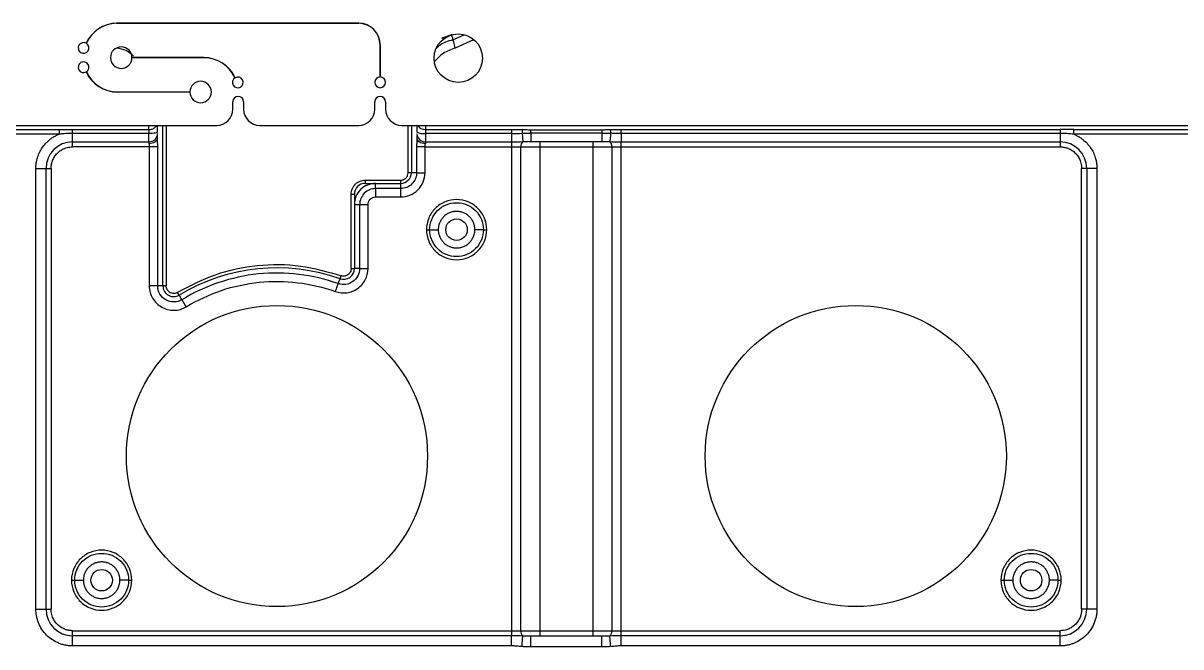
# Model space of a CAD drawing. Header units: millimetres. Extents: x -1 to 1576, y 30 to 633.
# Drawn here: x 1145.7 to 1253.3, y 334.9 to 392.9 of the extents above; entities that cross this region are included whole.
import ezdxf

# ---------------------------------------------------------------- set-up
doc = ezdxf.new("R2010")
doc.units = ezdxf.units.MM

msp = doc.modelspace()

# ---------------------------------------------------------------- linework, layer by layer
at = {"color": 7, "linetype": 'Continuous', "lineweight": 25}
for p, q in [((1154.36, 392.86), (1176.87, 392.86)), ((1176.87, 392.85), (1154.36, 392.85)), ((1178.87, 387.85), (1178.87, 390.85)), ((1178.88, 390.85), (1178.88, 387.85)), ((1184.59, 391.45), (1184.74, 391.52)), ((1185.52, 391.79), (1184.62, 391.4)), ((1184.74, 391.52), (1185.52, 391.79)), ((1186.64, 391.75), (1185.65, 391.31)), ((1187.55, 391.29), (1185.85, 390.54)), ((1155.79, 389.66), (1162.47, 389.66)), ((1162.47, 389.65), (1155.79, 389.65)), ((1154.45, 386.46), (1161.17, 386.46)), ((1161.17, 386.45), (1154.45, 386.45)), ((1157.37, 386.45), (1157.37, 386.46)), ((1158.17, 386.45), (1158.17, 386.46)), ((1158.67, 386.45), (1158.67, 386.46)), ((1158.97, 386.46), (1158.97, 386.45)), ((1165.17, 384.85), (1165.17, 385.55)), ((1166.17, 385.55), (1166.17, 384.85)), ((1178.37, 384.85), (1178.37, 385.55)), ((1179.37, 385.55), (1179.37, 384.85)), ((1073.23, 383.35), (1163.67, 383.35)), ((1157.37, 382.96), (1157.37, 383.35)), ((1158.67, 368.42), (1158.67, 383.35)), ((1158.67, 368.42), (1158.67, 383.35)), ((1158.97, 383.35), (1158.97, 368.42)), ((1167.67, 383.35), (1176.87, 383.35)), ((1180.87, 383.35), (1271.31, 383.35)), ((1181.47, 378.95), (1181.47, 383.35)), ((1181.77, 383.35), (1181.77, 378.95)), ((1183.07, 383.35), (1183.07, 381.67)), ((1135.71, 382.97), (1149.01, 382.97)), ((1149.01, 382.53), (1135.71, 382.53)), ((1150.27, 382.96), (1157.37, 382.96)), ((1157.37, 382.6), (1150.27, 382.6)), ((1150.27, 381.35), (1150.27, 382.6)), ((1157.37, 381.82), (1157.37, 382.6)), ((1158.17, 382.18), (1158.17, 382.4)), ((1182.27, 382.4), (1182.27, 382.18)), ((1183.07, 382.96), (1191.08, 382.96)), ((1191.08, 382.6), (1183.07, 382.6)), ((1192.87, 382.95), (1199.49, 382.95)), ((1199.49, 382.62), (1192.87, 382.62)), ((1201.28, 382.96), (1242.09, 382.96)), ((1242.09, 382.6), (1201.28, 382.6)), ((1242.09, 382.6), (1242.09, 381.35)), ((1243.35, 382.97), (1256.65, 382.97)), ((1256.65, 382.53), (1243.35, 382.53)), ((1150.27, 381.82), (1157.37, 381.82)), ((1157.4, 381.35), (1150.27, 381.35)), ((1157.37, 381.82), (1157.37, 381.81)), ((1157.37, 381.81), (1157.37, 381.8)), ((1157.37, 381.8), (1157.37, 381.78)), ((1157.37, 381.78), (1157.37, 381.76)), ((1157.37, 381.76), (1157.37, 381.74)), ((1157.37, 381.74), (1157.37, 381.72)), ((1157.37, 381.72), (1157.37, 381.7)), ((1157.37, 381.7), (1157.37, 381.67)), ((1157.4, 381.35), (1157.4, 368.42)), ((1158.18, 368.42), (1158.18, 381.35)), ((1182.26, 381.35), (1182.26, 378.95)), ((1182.29, 382.08), (1182.28, 382.08)), ((1183.04, 381.35), (1242.09, 381.35)), ((1183.04, 378.95), (1183.04, 381.35)), ((1183.07, 381.82), (1191.08, 381.82)), ((1191.08, 381.82), (1191.08, 335.88)), ((1191.96, 336.35), (1191.96, 381.35)), ((1192.82, 381.85), (1192.87, 381.86)), ((1192.87, 381.85), (1199.49, 381.85)), ((1193.7, 381.85), (1193.7, 335.85)), ((1198.66, 335.85), (1198.66, 381.85)), ((1199.49, 381.86), (1199.54, 381.85)), ((1200.41, 381.35), (1200.41, 336.35)), ((1201.28, 381.82), (1242.09, 381.82)), ((1201.28, 335.88), (1201.28, 381.82)), ((1146.86, 338.35), (1146.86, 379.35)), ((1146.86, 379.35), (1148.27, 379.35)), ((1147.8, 338.35), (1147.8, 379.35)), ((1148.27, 379.35), (1148.27, 338.35)), ((1181.77, 378.95), (1181.47, 378.95)), ((1245.51, 379.35), (1244.09, 379.35)), ((1244.09, 338.35), (1244.09, 379.35)), ((1244.56, 379.35), (1244.56, 338.35)), ((1245.51, 379.35), (1245.51, 338.35)), ((1177.47, 378.25), (1180.77, 378.25)), ((1177.47, 378.25), (1177.47, 377.95)), ((1177.47, 377.95), (1180.77, 377.95)), ((1180.77, 378.25), (1180.77, 377.95)), ((1176.17, 370.03), (1176.17, 376.95)), ((1176.17, 376.95), (1176.47, 376.95)), ((1176.47, 376.95), (1176.47, 370.03)), ((1180.77, 377.47), (1178.44, 377.47)), ((1176.47, 375.98), (1176.47, 370.03)), ((1176.96, 375.98), (1176.96, 370.03)), ((1177.74, 370.03), (1177.74, 375.98)), ((1178.44, 376.69), (1180.77, 376.69)), ((1175.14, 369.09), (1175.24, 369.37)), ((1176.17, 370.03), (1176.47, 370.03)), ((1158.97, 368.42), (1158.67, 368.42)), ((1160.19, 367.56), (1160.03, 367.82)), ((1146.86, 338.35), (1148.27, 338.35)), ((1245.51, 338.35), (1244.09, 338.35)), ((1150.27, 334.94), (1150.27, 336.35)), ((1150.27, 336.35), (1242.09, 336.35)), ((1191.08, 335.88), (1150.27, 335.88)), ((1199.49, 335.85), (1192.87, 335.85)), ((1199.54, 335.85), (1199.49, 335.85)), ((1242.09, 335.88), (1201.28, 335.88)), ((1242.09, 334.94), (1242.09, 336.35)), ((1191.08, 334.94), (1150.27, 334.94)), ((1199.49, 334.85), (1192.87, 334.85)), ((1242.09, 334.94), (1201.28, 334.94))]:
    msp.add_line(p, q, dxfattribs=at)
for centre, radius in [((1186.13, 389.6), 2.25), ((1169.27, 352.6), 14), ((1223.09, 352.6), 14)]:
    msp.add_circle(centre, radius, dxfattribs=at)
at = {"color": 141}
for centre in [(1185.97, 373.65), (1152.97, 341.05), (1239.39, 341.05)]:
    msp.add_circle(centre, 1, dxfattribs=at)
at = {"color": 7, "linetype": 'Continuous', "lineweight": 25}
for centre, radius, start, end in [((1154.45, 389.65), 3.21, 91.5822, 155.3856), ((1154.45, 389.65), 3.2, 91.5847, 155.403), ((1176.87, 390.85), 2, 360, 90), ((1176.87, 390.85), 1.99, 360, 90), ((1151.29, 390.55), 0.5, 60.3991, 59.2477), ((1154.79, 389.65), 1, 0.2862, 359.7133), ((1162.47, 386.45), 3.2, 24.6158, 89.9998), ((1151.29, 388.75), 0.5, 300.7301, 299.5792), ((1162.47, 386.45), 3.19, 24.5983, 89.9998), ((1154.45, 389.65), 3.2, 204.6089, 269.9998), ((1154.45, 389.65), 3.19, 204.5914, 269.9998), ((1165.63, 387.35), 0.5, 120.7513, 119.6), ((1178.87, 387.35), 0.5, 90.573, 89.427), ((1162.17, 386.45), 1, 180.286, 179.7136), ((1165.67, 385.55), 0.5, 0, 180), ((1178.87, 385.55), 0.5, 360, 180), ((1163.67, 384.85), 1.5, 270, 0), ((1167.67, 384.85), 1.5, 180, 270), ((1176.87, 384.85), 1.5, 270, 0), ((1180.87, 384.85), 1.5, 180, 270), ((1183.05, 383.77), 0.811, 211.1156, 271.3816), ((1182.88, 383.89), 1.31, 242.3785, 278.557), ((1183.05, 382.6), 0.778, 181.7358, 271.6365), ((1150.27, 379.35), 2.47, 90, 180), ((1192.51, 381.43), 0.562, 132.435, 187.8232), ((1199.85, 381.43), 0.562, 352.1767, 47.5651), ((1242.09, 379.35), 2.47, 0, 90), ((1180.77, 378.95), 1, 270, 360), ((1177.47, 376.95), 1, 90, 180), ((1169.27, 352.6), 17.5, 70.4192, 121.2706), ((1175.47, 370.03), 1, 250.4192, 0), ((1159.67, 368.42), 1, 180, 301.2706), ((1150.27, 338.35), 2.47, 180, 270), ((1242.09, 338.35), 2.47, 270, 360), ((1192.51, 336.28), 0.562, 172.1767, 227.5651), ((1199.85, 336.28), 0.562, 312.435, 7.8232)]:
    msp.add_arc(centre, radius, start, end, dxfattribs=at)
for points, knots in [([(1185.65, 391.31), (1185.16, 391.17), (1184.58, 391), (1184.16, 390.59), (1184.09, 390.52)], [0, 0, 0, 0, 0.840023, 1, 1, 1, 1]), ([(1185.65, 391.31), (1185.65, 391.31), (1185.63, 391.36), (1185.59, 391.54), (1185.55, 391.67), (1185.52, 391.79)], [0, 0, 0, 0, 0.5, 0.5, 1, 1, 1, 1]), ([(1185.85, 390.54), (1185.79, 390.74), (1185.74, 390.94), (1185.67, 391.23), (1185.65, 391.31), (1185.65, 391.31)], [0, 0, 0, 0, 0.5, 0.5, 1, 1, 1, 1]), ([(1155.93, 389.8), (1155.71, 389.99), (1155.26, 390.39), (1154.66, 390.48), (1154.35, 390.53)], [0, 0, 0, 0, 0.483625, 1, 1, 1, 1]), ([(1185.85, 390.54), (1185.46, 390.4), (1184.72, 390.15), (1184.19, 389.58), (1183.94, 389.31)], [0, 0, 0, 0, 0.528341, 1, 1, 1, 1]), ([(1157.37, 382.96), (1157.47, 382.97), (1157.68, 382.99), (1157.94, 383.14), (1158.03, 383.29), (1158.07, 383.35)], [0, 0, 0, 0, 0.358435, 0.71687, 1, 1, 1, 1]), ([(1158.17, 382.73), (1158.17, 382.83), (1158.17, 383.03), (1158.17, 383.24), (1158.17, 383.33), (1158.17, 383.35)], [0, 0, 0, 0, 0.434465, 0.869328, 1, 1, 1, 1]), ([(1182.27, 383.35), (1182.27, 383.33), (1182.27, 383.24), (1182.27, 383.03), (1182.27, 382.83), (1182.27, 382.73)], [0, 0, 0, 0, 0.130714, 0.565167, 1, 1, 1, 1]), ([(1146.86, 379.35), (1146.86, 379.41), (1146.86, 379.52), (1146.87, 379.68), (1146.89, 379.85), (1146.92, 380.01), (1146.96, 380.17), (1147.03, 380.45), (1147.18, 380.83), (1147.44, 381.28), (1147.76, 381.69), (1148.1, 382), (1148.42, 382.23), (1148.71, 382.4), (1148.91, 382.48), (1149.01, 382.53)], [0, 0, 0, 0, 0.040883, 0.08158, 0.122187, 0.162802, 0.203521, 0.244441, 0.372171, 0.500035, 0.627766, 0.75563, 0.837187, 0.918385, 1, 1, 1, 1]), ([(1149.01, 382.97), (1149.1, 382.97), (1149.31, 382.97), (1149.64, 382.96), (1149.97, 382.96), (1150.18, 382.96), (1150.27, 382.96)], [0, 0, 0, 0, 0.200515, 0.50786, 0.778848, 1, 1, 1, 1]), ([(1149.01, 382.97), (1149.01, 382.93), (1149.01, 382.86), (1149.01, 382.71), (1149.01, 382.62), (1149.01, 382.53)], [0, 0, 0, 0, 0.5, 0.5, 1, 1, 1, 1]), ([(1150.27, 382.6), (1150.17, 382.6), (1149.96, 382.6), (1149.65, 382.58), (1149.33, 382.56), (1149.12, 382.54), (1149.01, 382.53)], [0, 0, 0, 0, 0.245457, 0.492199, 0.742868, 1, 1, 1, 1]), ([(1158.17, 382.73), (1158.17, 382.7), (1158.08, 382.66), (1157.79, 382.61), (1157.58, 382.6), (1157.37, 382.6)], [0, 0, 0, 0, 0.5, 0.5, 1, 1, 1, 1]), ([(1157.37, 381.82), (1157.58, 381.82), (1157.79, 381.91), (1158.08, 382.19), (1158.17, 382.38), (1158.17, 382.58)], [0, 0, 0, 0, 0.5, 0.5, 1, 1, 1, 1]), ([(1157.37, 381.67), (1157.58, 381.67), (1157.79, 381.73), (1158.08, 381.92), (1158.17, 382.05), (1158.17, 382.18)], [0, 0, 0, 0, 0.5, 0.5, 1, 1, 1, 1]), ([(1158.18, 381.35), (1158.18, 381.4), (1158.18, 381.5), (1158.18, 381.64), (1158.18, 381.8), (1158.17, 381.99), (1158.17, 382.12), (1158.17, 382.18)], [0, 0, 0, 0, 0.170422, 0.338296, 0.503953, 0.762126, 1, 1, 1, 1]), ([(1182.27, 382.18), (1182.27, 382.05), (1182.27, 381.92), (1182.26, 381.64), (1182.26, 381.49), (1182.26, 381.35)], [0, 0, 0, 0, 0.5, 0.5, 1, 1, 1, 1]), ([(1182.27, 382.18), (1182.27, 382.05), (1182.36, 381.92), (1182.66, 381.73), (1182.86, 381.67), (1183.07, 381.67)], [0, 0, 0, 0, 0.5, 0.5, 1, 1, 1, 1]), ([(1191.08, 382.96), (1191.22, 382.96), (1191.56, 382.96), (1191.89, 382.96), (1192.08, 382.96)], [0, 0, 0, 0, 0.420474, 1, 1, 1, 1]), ([(1191.08, 382.6), (1191.08, 382.42), (1191.08, 382.26), (1191.08, 381.99), (1191.08, 381.88), (1191.08, 381.82)], [0, 0, 0, 0, 0.5, 0.5, 1, 1, 1, 1]), ([(1192.07, 382.61), (1192.09, 382.42), (1192.1, 382.24), (1192.12, 381.97), (1192.13, 381.88), (1192.13, 381.84)], [0, 0, 0, 0, 0.5, 0.5, 1, 1, 1, 1]), ([(1192.08, 382.96), (1192.2, 382.96), (1192.46, 382.95), (1192.72, 382.95), (1192.87, 382.95)], [0, 0, 0, 0, 0.4522442, 1, 1, 1, 1]), ([(1192.87, 382.62), (1192.87, 382.4), (1192.87, 382.21), (1192.87, 381.93), (1192.87, 381.85), (1192.87, 381.85)], [0, 0, 0, 0, 0.5, 0.5, 1, 1, 1, 1]), ([(1199.49, 382.95), (1199.64, 382.95), (1199.9, 382.95), (1200.16, 382.96), (1200.28, 382.96)], [0, 0, 0, 0, 0.548125, 1, 1, 1, 1]), ([(1199.49, 382.62), (1199.49, 382.4), (1199.49, 382.21), (1199.49, 381.93), (1199.49, 381.85), (1199.49, 381.85)], [0, 0, 0, 0, 0.5, 0.5, 1, 1, 1, 1]), ([(1200.29, 382.61), (1200.28, 382.42), (1200.26, 382.24), (1200.24, 381.97), (1200.23, 381.88), (1200.23, 381.84)], [0, 0, 0, 0, 0.5, 0.5, 1, 1, 1, 1]), ([(1200.28, 382.96), (1200.48, 382.96), (1200.81, 382.96), (1201.14, 382.96), (1201.28, 382.96)], [0, 0, 0, 0, 0.580575, 1, 1, 1, 1]), ([(1201.28, 382.6), (1201.2, 382.6), (1201.04, 382.6), (1200.77, 382.6), (1200.51, 382.61), (1200.35, 382.61), (1200.29, 382.61)], [0, 0, 0, 0, 0.227703, 0.492892, 0.834607, 1, 1, 1, 1]), ([(1201.28, 382.6), (1201.28, 382.42), (1201.28, 382.26), (1201.28, 381.99), (1201.28, 381.88), (1201.28, 381.82)], [0, 0, 0, 0, 0.5, 0.5, 1, 1, 1, 1]), ([(1243.35, 382.53), (1243.26, 382.54), (1243.09, 382.56), (1242.84, 382.57), (1242.59, 382.59), (1242.34, 382.6), (1242.17, 382.6), (1242.09, 382.6)], [0, 0, 0, 0, 0.206312, 0.408164, 0.606837, 0.80366, 1, 1, 1, 1]), ([(1243.35, 382.53), (1243.35, 382.62), (1243.35, 382.71), (1243.35, 382.86), (1243.35, 382.93), (1243.35, 382.97)], [0, 0, 0, 0, 0.5, 0.5, 1, 1, 1, 1]), ([(1243.35, 382.53), (1243.4, 382.51), (1243.5, 382.46), (1243.65, 382.39), (1243.8, 382.31), (1243.94, 382.23), (1244.08, 382.13), (1244.3, 381.96), (1244.6, 381.69), (1244.93, 381.28), (1245.19, 380.83), (1245.35, 380.4), (1245.45, 380.01), (1245.5, 379.68), (1245.5, 379.46), (1245.51, 379.35)], [0, 0, 0, 0, 0.040883, 0.08158, 0.122187, 0.162802, 0.203521, 0.244441, 0.372171, 0.500035, 0.627766, 0.75563, 0.837187, 0.918385, 1, 1, 1, 1]), ([(1148.27, 379.35), (1148.27, 379.4), (1148.27, 379.48), (1148.29, 379.6), (1148.3, 379.73), (1148.33, 379.85), (1148.37, 379.97), (1148.44, 380.18), (1148.59, 380.46), (1148.85, 380.78), (1149.16, 381.04), (1149.48, 381.2), (1149.77, 381.3), (1150.02, 381.34), (1150.19, 381.35), (1150.27, 381.35)], [0, 0, 0, 0, 0.0402761, 0.0802426, 0.1200582, 0.159883, 0.1998773, 0.2401994, 0.3700431, 0.5000574, 0.6299012, 0.7599156, 0.8401208, 0.919721, 1, 1, 1, 1]), ([(1157.37, 381.67), (1157.37, 381.62), (1157.38, 381.57), (1157.4, 381.46), (1157.4, 381.41), (1157.4, 381.35)], [0, 0, 0, 0, 0.5, 0.5, 1, 1, 1, 1]), ([(1158.18, 381.35), (1158.14, 381.35), (1158.04, 381.35), (1157.76, 381.35), (1157.58, 381.35), (1157.4, 381.35)], [0, 0, 0, 0, 0.5, 0.5, 1, 1, 1, 1]), ([(1183.04, 381.35), (1182.86, 381.35), (1182.68, 381.35), (1182.4, 381.35), (1182.3, 381.35), (1182.26, 381.35)], [0, 0, 0, 0, 0.5, 0.5, 1, 1, 1, 1]), ([(1183.04, 381.35), (1183.04, 381.41), (1183.04, 381.46), (1183.06, 381.57), (1183.07, 381.62), (1183.07, 381.67)], [0, 0, 0, 0, 0.5, 0.5, 1, 1, 1, 1]), ([(1242.09, 381.35), (1242.13, 381.35), (1242.22, 381.35), (1242.34, 381.34), (1242.47, 381.32), (1242.59, 381.29), (1242.71, 381.26), (1242.92, 381.18), (1243.2, 381.04), (1243.51, 380.78), (1243.77, 380.46), (1243.94, 380.14), (1244.03, 379.85), (1244.08, 379.6), (1244.09, 379.44), (1244.09, 379.35)], [0, 0, 0, 0, 0.040276, 0.080243, 0.120058, 0.159883, 0.199877, 0.240199, 0.370043, 0.500057, 0.629901, 0.759916, 0.840121, 0.919721, 1, 1, 1, 1]), ([(1180.77, 376.69), (1181.07, 376.69), (1181.36, 376.75), (1181.91, 376.97), (1182.16, 377.14), (1182.58, 377.56), (1182.75, 377.81), (1182.98, 378.36), (1183.04, 378.66), (1183.04, 378.95)], [0, 0, 0, 0, 0.25, 0.25, 0.5, 0.5, 0.75, 0.75, 1, 1, 1, 1]), ([(1182.26, 378.95), (1182.26, 378.76), (1182.22, 378.56), (1182.07, 378.2), (1181.96, 378.04), (1181.68, 377.76), (1181.52, 377.65), (1181.16, 377.51), (1180.97, 377.47), (1180.77, 377.47)], [0, 0, 0, 0, 0.25, 0.25, 0.5, 0.5, 0.75, 0.75, 1, 1, 1, 1]), ([(1180.77, 378.25), (1180.86, 378.26), (1180.99, 378.28), (1181.16, 378.36), (1181.27, 378.45), (1181.36, 378.57), (1181.45, 378.73), (1181.46, 378.87), (1181.47, 378.95)], [0, 0, 0, 0, 0.239443, 0.369477, 0.5, 0.630034, 0.760557, 1, 1, 1, 1]), ([(1182.26, 378.95), (1182.23, 378.95), (1182.17, 378.95), (1181.99, 378.95), (1181.88, 378.95), (1181.77, 378.95)], [0, 0, 0, 0, 0.5, 0.5, 1, 1, 1, 1]), ([(1182.26, 378.95), (1182.3, 378.95), (1182.4, 378.95), (1182.68, 378.95), (1182.86, 378.95), (1183.04, 378.95)], [0, 0, 0, 0, 0.5, 0.5, 1, 1, 1, 1]), ([(1176.17, 376.95), (1176.19, 377.12), (1176.22, 377.37), (1176.38, 377.67), (1176.55, 377.88), (1176.75, 378.05), (1177.06, 378.21), (1177.31, 378.24), (1177.47, 378.25)], [0, 0, 0, 0, 0.239443, 0.36959, 0.5, 0.630147, 0.760557, 1, 1, 1, 1]), ([(1178.44, 377.95), (1178.18, 377.95), (1177.93, 377.9), (1177.45, 377.7), (1177.23, 377.56), (1176.87, 377.19), (1176.72, 376.97), (1176.52, 376.5), (1176.47, 376.24), (1176.47, 375.98)], [0, 0, 0, 0, 0.25, 0.25, 0.5, 0.5, 0.75, 0.75, 1, 1, 1, 1]), ([(1178.44, 377.47), (1178.44, 377.49), (1178.44, 377.56), (1178.44, 377.73), (1178.44, 377.84), (1178.44, 377.95)], [0, 0, 0, 0, 0.5, 0.5, 1, 1, 1, 1]), ([(1180.77, 377.95), (1180.77, 377.84), (1180.77, 377.73), (1180.77, 377.56), (1180.77, 377.49), (1180.77, 377.47)], [0, 0, 0, 0, 0.5, 0.5, 1, 1, 1, 1]), ([(1178.44, 377.47), (1178.25, 377.47), (1178.05, 377.43), (1177.69, 377.28), (1177.53, 377.17), (1177.26, 376.89), (1177.15, 376.73), (1177, 376.37), (1176.96, 376.18), (1176.96, 375.98)], [0, 0, 0, 0, 0.25, 0.25, 0.5, 0.5, 0.75, 0.75, 1, 1, 1, 1]), ([(1178.44, 377.47), (1178.44, 377.43), (1178.44, 377.32), (1178.44, 377.04), (1178.44, 376.87), (1178.44, 376.69)], [0, 0, 0, 0, 0.5, 0.5, 1, 1, 1, 1]), ([(1180.77, 377.47), (1180.77, 377.43), (1180.77, 377.32), (1180.77, 377.04), (1180.77, 376.87), (1180.77, 376.69)], [0, 0, 0, 0, 0.5, 0.5, 1, 1, 1, 1]), ([(1176.47, 375.98), (1176.58, 375.98), (1176.69, 375.98), (1176.87, 375.98), (1176.93, 375.98), (1176.96, 375.98)], [0, 0, 0, 0, 0.5, 0.5, 1, 1, 1, 1]), ([(1176.96, 375.98), (1177, 375.98), (1177.1, 375.98), (1177.38, 375.98), (1177.56, 375.98), (1177.74, 375.98)], [0, 0, 0, 0, 0.5, 0.5, 1, 1, 1, 1]), ([(1177.74, 375.98), (1177.74, 376.17), (1177.81, 376.35), (1178.07, 376.61), (1178.26, 376.69), (1178.44, 376.69)], [0, 0, 0, 0, 0.5, 0.5, 1, 1, 1, 1]), ([(1188.77, 373.65), (1188.77, 374.02), (1188.7, 374.39), (1188.42, 375.06), (1188.21, 375.37), (1187.69, 375.89), (1187.38, 376.1), (1186.7, 376.38), (1186.34, 376.45), (1185.6, 376.45), (1185.24, 376.38), (1184.56, 376.1), (1184.25, 375.89), (1183.73, 375.37), (1183.52, 375.06), (1183.24, 374.39), (1183.17, 374.02), (1183.17, 373.65)], [0, 0, 0, 0, 0.125, 0.125, 0.25, 0.25, 0.375, 0.375, 0.5, 0.5, 0.625, 0.625, 0.75, 0.75, 0.875, 0.875, 1, 1, 1, 1]), ([(1183.47, 373.65), (1183.47, 373.98), (1183.54, 374.31), (1183.79, 374.91), (1183.97, 375.19), (1184.43, 375.65), (1184.71, 375.84), (1185.32, 376.09), (1185.64, 376.15), (1186.3, 376.15), (1186.63, 376.09), (1187.23, 375.84), (1187.51, 375.65), (1187.97, 375.19), (1188.16, 374.91), (1188.41, 374.31), (1188.47, 373.98), (1188.47, 373.65)], [0, 0, 0, 0, 0.125, 0.125, 0.25, 0.25, 0.375, 0.375, 0.5, 0.5, 0.625, 0.625, 0.75, 0.75, 0.875, 0.875, 1, 1, 1, 1]), ([(1187.67, 373.65), (1187.67, 373.7), (1187.67, 373.79), (1187.65, 373.92), (1187.63, 374.05), (1187.59, 374.18), (1187.52, 374.37), (1187.39, 374.6), (1187.18, 374.86), (1186.92, 375.08), (1186.63, 375.23), (1186.31, 375.33), (1185.97, 375.36), (1185.64, 375.33), (1185.32, 375.23), (1185.02, 375.08), (1184.76, 374.86), (1184.55, 374.6), (1184.41, 374.34), (1184.32, 374.09), (1184.28, 373.88), (1184.27, 373.73), (1184.27, 373.65)], [0, 0, 0, 0, 0.025179, 0.05013, 0.075011, 0.099978, 0.125186, 0.187587, 0.250092, 0.312501, 0.37501, 0.437474, 0.50004, 0.562505, 0.625066, 0.687464, 0.749971, 0.812374, 0.874873, 0.916678, 0.958145, 1, 1, 1, 1]), ([(1183.17, 373.65), (1183.25, 373.65), (1183.33, 373.65), (1183.44, 373.65), (1183.47, 373.65), (1183.47, 373.65)], [0, 0, 0, 0, 0.5, 0.5, 1, 1, 1, 1]), ([(1183.17, 373.65), (1183.17, 373.29), (1183.24, 372.92), (1183.52, 372.24), (1183.73, 371.93), (1184.25, 371.41), (1184.56, 371.21), (1185.24, 370.93), (1185.6, 370.85), (1186.34, 370.85), (1186.7, 370.93), (1187.38, 371.21), (1187.69, 371.41), (1188.21, 371.93), (1188.42, 372.24), (1188.7, 372.92), (1188.77, 373.29), (1188.77, 373.65)], [0, 0, 0, 0, 0.125, 0.125, 0.25, 0.25, 0.375, 0.375, 0.5, 0.5, 0.625, 0.625, 0.75, 0.75, 0.875, 0.875, 1, 1, 1, 1]), ([(1188.47, 373.65), (1188.47, 373.33), (1188.41, 373), (1188.16, 372.39), (1187.97, 372.12), (1187.51, 371.65), (1187.23, 371.47), (1186.63, 371.22), (1186.3, 371.15), (1185.64, 371.15), (1185.32, 371.22), (1184.71, 371.47), (1184.43, 371.65), (1183.97, 372.12), (1183.79, 372.39), (1183.54, 373), (1183.47, 373.33), (1183.47, 373.65)], [0, 0, 0, 0, 0.125, 0.125, 0.25, 0.25, 0.375, 0.375, 0.5, 0.5, 0.625, 0.625, 0.75, 0.75, 0.875, 0.875, 1, 1, 1, 1]), ([(1183.47, 373.65), (1183.47, 373.65), (1183.56, 373.65), (1183.85, 373.65), (1184.06, 373.65), (1184.27, 373.65)], [0, 0, 0, 0, 0.5, 0.5, 1, 1, 1, 1]), ([(1184.27, 373.65), (1184.27, 373.61), (1184.27, 373.52), (1184.29, 373.39), (1184.32, 373.26), (1184.35, 373.13), (1184.42, 372.94), (1184.55, 372.7), (1184.76, 372.44), (1185.02, 372.23), (1185.32, 372.07), (1185.64, 371.97), (1185.97, 371.94), (1186.3, 371.97), (1186.63, 372.07), (1186.92, 372.23), (1187.18, 372.44), (1187.39, 372.7), (1187.53, 372.97), (1187.62, 373.21), (1187.66, 373.43), (1187.67, 373.58), (1187.67, 373.65)], [0, 0, 0, 0, 0.025108, 0.050018, 0.074887, 0.09987, 0.125122, 0.187514, 0.250079, 0.312484, 0.374988, 0.437452, 0.500017, 0.562482, 0.625047, 0.687453, 0.749962, 0.812367, 0.874868, 0.916676, 0.958145, 1, 1, 1, 1]), ([(1188.47, 373.65), (1188.47, 373.65), (1188.38, 373.65), (1188.09, 373.65), (1187.88, 373.65), (1187.67, 373.65)], [0, 0, 0, 0, 0.5, 0.5, 1, 1, 1, 1]), ([(1188.47, 373.65), (1188.47, 373.65), (1188.5, 373.65), (1188.61, 373.65), (1188.69, 373.65), (1188.77, 373.65)], [0, 0, 0, 0, 0.5, 0.5, 1, 1, 1, 1]), ([(1160.03, 367.82), (1161.19, 368.42), (1163.52, 369.65), (1167.44, 370.44), (1171.45, 370.46), (1173.98, 369.73), (1175.24, 369.37)], [0, 0, 0, 0, 0.246898, 0.5, 0.753102, 1, 1, 1, 1]), ([(1174.97, 368.63), (1173.79, 369.05), (1172.55, 369.34), (1170.06, 369.64), (1168.79, 369.66), (1166.29, 369.4), (1165.05, 369.13), (1162.66, 368.33), (1161.52, 367.8), (1160.44, 367.14)], [0, 0, 0, 0, 0.25, 0.25, 0.5, 0.5, 0.75, 0.75, 1, 1, 1, 1]), ([(1174.71, 367.9), (1175.05, 367.78), (1175.42, 367.74), (1176.14, 367.84), (1176.48, 367.97), (1177.07, 368.39), (1177.32, 368.67), (1177.65, 369.31), (1177.74, 369.67), (1177.74, 370.03)], [0, 0, 0, 0, 0.25, 0.25, 0.5, 0.5, 0.75, 0.75, 1, 1, 1, 1]), ([(1176.96, 370.03), (1176.96, 369.8), (1176.9, 369.56), (1176.68, 369.14), (1176.52, 368.96), (1176.13, 368.68), (1175.91, 368.59), (1175.44, 368.53), (1175.2, 368.55), (1174.97, 368.63)], [0, 0, 0, 0, 0.25, 0.25, 0.5, 0.5, 0.75, 0.75, 1, 1, 1, 1]), ([(1176.17, 370.03), (1176.17, 369.98), (1176.16, 369.87), (1176.1, 369.71), (1176, 369.57), (1175.88, 369.46), (1175.73, 369.38), (1175.57, 369.33), (1175.4, 369.33), (1175.29, 369.36), (1175.24, 369.37)], [0, 0, 0, 0, 0.125102, 0.250006, 0.375207, 0.500006, 0.625207, 0.750006, 0.875102, 1, 1, 1, 1]), ([(1176.96, 370.03), (1176.93, 370.03), (1176.87, 370.03), (1176.69, 370.03), (1176.58, 370.03), (1176.47, 370.03)], [0, 0, 0, 0, 0.5, 0.5, 1, 1, 1, 1]), ([(1176.96, 370.03), (1177, 370.03), (1177.1, 370.03), (1177.38, 370.03), (1177.56, 370.03), (1177.74, 370.03)], [0, 0, 0, 0, 0.5, 0.5, 1, 1, 1, 1]), ([(1157.4, 368.42), (1157.4, 368.02), (1157.51, 367.62), (1157.91, 366.93), (1158.21, 366.64), (1158.91, 366.25), (1159.31, 366.14), (1160.1, 366.16), (1160.5, 366.27), (1160.84, 366.48)], [0, 0, 0, 0, 0.25, 0.25, 0.5, 0.5, 0.75, 0.75, 1, 1, 1, 1]), ([(1158.18, 368.42), (1158.14, 368.42), (1158.04, 368.42), (1157.76, 368.42), (1157.58, 368.42), (1157.4, 368.42)], [0, 0, 0, 0, 0.5, 0.5, 1, 1, 1, 1]), ([(1160.44, 367.14), (1160.22, 367.01), (1159.95, 366.93), (1159.43, 366.92), (1159.17, 366.99), (1158.71, 367.25), (1158.52, 367.44), (1158.25, 367.89), (1158.18, 368.15), (1158.18, 368.42)], [0, 0, 0, 0, 0.25, 0.25, 0.5, 0.5, 0.75, 0.75, 1, 1, 1, 1]), ([(1158.67, 368.42), (1158.56, 368.42), (1158.45, 368.42), (1158.27, 368.42), (1158.21, 368.42), (1158.18, 368.42)], [0, 0, 0, 0, 0.5, 0.5, 1, 1, 1, 1]), ([(1160.03, 367.82), (1159.98, 367.79), (1159.87, 367.73), (1159.68, 367.71), (1159.49, 367.73), (1159.32, 367.8), (1159.17, 367.91), (1159.06, 368.06), (1158.98, 368.23), (1158.97, 368.35), (1158.97, 368.42)], [0, 0, 0, 0, 0.125092, 0.250007, 0.375185, 0.500007, 0.625185, 0.750006, 0.875092, 1, 1, 1, 1]), ([(1160.84, 366.48), (1161.87, 367.1), (1162.97, 367.61), (1165.24, 368.38), (1166.42, 368.63), (1168.81, 368.88), (1170.02, 368.86), (1172.4, 368.58), (1173.58, 368.3), (1174.71, 367.9)], [0, 0, 0, 0, 0.25, 0.25, 0.5, 0.5, 0.75, 0.75, 1, 1, 1, 1]), ([(1174.71, 367.9), (1174.77, 368.07), (1174.83, 368.23), (1174.93, 368.5), (1174.96, 368.59), (1174.97, 368.63)], [0, 0, 0, 0, 0.5, 0.5, 1, 1, 1, 1]), ([(1174.97, 368.63), (1174.98, 368.66), (1175, 368.72), (1175.06, 368.88), (1175.1, 368.99), (1175.14, 369.09)], [0, 0, 0, 0, 0.5, 0.5, 1, 1, 1, 1]), ([(1160.44, 367.14), (1160.43, 367.17), (1160.39, 367.22), (1160.3, 367.37), (1160.24, 367.47), (1160.19, 367.56)], [0, 0, 0, 0, 0.5, 0.5, 1, 1, 1, 1]), ([(1160.84, 366.48), (1160.75, 366.63), (1160.66, 366.78), (1160.51, 367.02), (1160.46, 367.11), (1160.44, 367.14)], [0, 0, 0, 0, 0.5, 0.5, 1, 1, 1, 1]), ([(1155.77, 341.05), (1155.77, 341.42), (1155.7, 341.79), (1155.42, 342.46), (1155.21, 342.77), (1154.69, 343.29), (1154.38, 343.5), (1153.7, 343.78), (1153.34, 343.85), (1152.6, 343.85), (1152.24, 343.78), (1151.56, 343.5), (1151.25, 343.29), (1150.73, 342.77), (1150.52, 342.46), (1150.24, 341.79), (1150.17, 341.42), (1150.17, 341.05)], [0, 0, 0, 0, 0.125, 0.125, 0.25, 0.25, 0.375, 0.375, 0.5, 0.5, 0.625, 0.625, 0.75, 0.75, 0.875, 0.875, 1, 1, 1, 1]), ([(1150.47, 341.05), (1150.47, 341.38), (1150.54, 341.71), (1150.79, 342.31), (1150.97, 342.59), (1151.43, 343.05), (1151.71, 343.24), (1152.32, 343.49), (1152.64, 343.55), (1153.3, 343.55), (1153.63, 343.49), (1154.23, 343.24), (1154.51, 343.05), (1154.97, 342.59), (1155.16, 342.31), (1155.41, 341.71), (1155.47, 341.38), (1155.47, 341.05)], [0, 0, 0, 0, 0.125, 0.125, 0.25, 0.25, 0.375, 0.375, 0.5, 0.5, 0.625, 0.625, 0.75, 0.75, 0.875, 0.875, 1, 1, 1, 1]), ([(1242.19, 341.05), (1242.19, 341.42), (1242.12, 341.79), (1241.84, 342.46), (1241.63, 342.77), (1241.11, 343.29), (1240.8, 343.5), (1240.12, 343.78), (1239.76, 343.85), (1239.02, 343.85), (1238.66, 343.78), (1237.98, 343.5), (1237.67, 343.29), (1237.15, 342.77), (1236.94, 342.46), (1236.66, 341.79), (1236.59, 341.42), (1236.59, 341.05)], [0, 0, 0, 0, 0.125, 0.125, 0.25, 0.25, 0.375, 0.375, 0.5, 0.5, 0.625, 0.625, 0.75, 0.75, 0.875, 0.875, 1, 1, 1, 1]), ([(1236.89, 341.05), (1236.89, 341.38), (1236.96, 341.71), (1237.21, 342.31), (1237.39, 342.59), (1237.85, 343.05), (1238.13, 343.24), (1238.74, 343.49), (1239.06, 343.55), (1239.72, 343.55), (1240.05, 343.49), (1240.65, 343.24), (1240.93, 343.05), (1241.39, 342.59), (1241.58, 342.31), (1241.83, 341.71), (1241.89, 341.38), (1241.89, 341.05)], [0, 0, 0, 0, 0.125, 0.125, 0.25, 0.25, 0.375, 0.375, 0.5, 0.5, 0.625, 0.625, 0.75, 0.75, 0.875, 0.875, 1, 1, 1, 1]), ([(1154.67, 341.05), (1154.67, 341.1), (1154.67, 341.19), (1154.65, 341.32), (1154.63, 341.45), (1154.59, 341.58), (1154.52, 341.77), (1154.39, 342), (1154.18, 342.26), (1153.92, 342.48), (1153.63, 342.63), (1153.31, 342.73), (1152.97, 342.76), (1152.64, 342.73), (1152.32, 342.63), (1152.02, 342.48), (1151.76, 342.26), (1151.55, 342), (1151.41, 341.74), (1151.32, 341.49), (1151.28, 341.28), (1151.27, 341.13), (1151.27, 341.05)], [0, 0, 0, 0, 0.025179, 0.05013, 0.075011, 0.099978, 0.125186, 0.187587, 0.250092, 0.312501, 0.375011, 0.437475, 0.50004, 0.562505, 0.625066, 0.687464, 0.749971, 0.812374, 0.874873, 0.916678, 0.958145, 1, 1, 1, 1]), ([(1241.09, 341.05), (1241.09, 341.1), (1241.09, 341.19), (1241.07, 341.32), (1241.05, 341.45), (1241.01, 341.58), (1240.94, 341.77), (1240.81, 342), (1240.6, 342.26), (1240.34, 342.48), (1240.05, 342.63), (1239.73, 342.73), (1239.39, 342.76), (1239.06, 342.73), (1238.74, 342.63), (1238.44, 342.48), (1238.18, 342.26), (1237.97, 342), (1237.83, 341.74), (1237.74, 341.49), (1237.7, 341.28), (1237.69, 341.13), (1237.69, 341.05)], [0, 0, 0, 0, 0.025179, 0.05013, 0.075011, 0.099978, 0.125186, 0.187587, 0.250092, 0.312501, 0.375011, 0.437474, 0.50004, 0.562505, 0.625066, 0.687464, 0.749971, 0.812374, 0.874873, 0.916678, 0.958145, 1, 1, 1, 1]), ([(1150.17, 341.05), (1150.25, 341.05), (1150.33, 341.05), (1150.44, 341.05), (1150.47, 341.05), (1150.47, 341.05)], [0, 0, 0, 0, 0.5, 0.5, 1, 1, 1, 1]), ([(1150.17, 341.05), (1150.17, 340.69), (1150.24, 340.32), (1150.52, 339.64), (1150.73, 339.33), (1151.25, 338.81), (1151.56, 338.61), (1152.24, 338.33), (1152.6, 338.25), (1153.34, 338.25), (1153.7, 338.33), (1154.38, 338.61), (1154.69, 338.81), (1155.21, 339.33), (1155.42, 339.64), (1155.7, 340.32), (1155.77, 340.69), (1155.77, 341.05)], [0, 0, 0, 0, 0.125, 0.125, 0.25, 0.25, 0.375, 0.375, 0.5, 0.5, 0.625, 0.625, 0.75, 0.75, 0.875, 0.875, 1, 1, 1, 1]), ([(1155.47, 341.05), (1155.47, 340.73), (1155.41, 340.4), (1155.16, 339.79), (1154.97, 339.52), (1154.51, 339.05), (1154.23, 338.87), (1153.63, 338.62), (1153.3, 338.55), (1152.64, 338.55), (1152.32, 338.62), (1151.71, 338.87), (1151.43, 339.05), (1150.97, 339.52), (1150.79, 339.79), (1150.54, 340.4), (1150.47, 340.73), (1150.47, 341.05)], [0, 0, 0, 0, 0.125, 0.125, 0.25, 0.25, 0.375, 0.375, 0.5, 0.5, 0.625, 0.625, 0.75, 0.75, 0.875, 0.875, 1, 1, 1, 1]), ([(1150.47, 341.05), (1150.47, 341.05), (1150.56, 341.05), (1150.85, 341.05), (1151.06, 341.05), (1151.27, 341.05)], [0, 0, 0, 0, 0.5, 0.5, 1, 1, 1, 1]), ([(1151.27, 341.05), (1151.27, 341.01), (1151.27, 340.92), (1151.29, 340.79), (1151.32, 340.66), (1151.35, 340.53), (1151.42, 340.34), (1151.55, 340.1), (1151.76, 339.84), (1152.02, 339.63), (1152.32, 339.47), (1152.64, 339.37), (1152.97, 339.34), (1153.3, 339.37), (1153.63, 339.47), (1153.92, 339.63), (1154.18, 339.84), (1154.39, 340.1), (1154.53, 340.37), (1154.62, 340.61), (1154.66, 340.83), (1154.67, 340.98), (1154.67, 341.05)], [0, 0, 0, 0, 0.025108, 0.050018, 0.074887, 0.09987, 0.125122, 0.187514, 0.250079, 0.312484, 0.374988, 0.437452, 0.500017, 0.562482, 0.625047, 0.687453, 0.749962, 0.812367, 0.874868, 0.916676, 0.958145, 1, 1, 1, 1]), ([(1155.47, 341.05), (1155.47, 341.05), (1155.38, 341.05), (1155.09, 341.05), (1154.88, 341.05), (1154.67, 341.05)], [0, 0, 0, 0, 0.5, 0.5, 1, 1, 1, 1]), ([(1155.47, 341.05), (1155.47, 341.05), (1155.5, 341.05), (1155.61, 341.05), (1155.69, 341.05), (1155.77, 341.05)], [0, 0, 0, 0, 0.5, 0.5, 1, 1, 1, 1]), ([(1236.59, 341.05), (1236.59, 340.69), (1236.66, 340.32), (1236.94, 339.64), (1237.15, 339.33), (1237.67, 338.81), (1237.98, 338.61), (1238.66, 338.33), (1239.02, 338.25), (1239.76, 338.25), (1240.12, 338.33), (1240.8, 338.61), (1241.11, 338.81), (1241.63, 339.33), (1241.84, 339.64), (1242.12, 340.32), (1242.19, 340.69), (1242.19, 341.05)], [0, 0, 0, 0, 0.125, 0.125, 0.25, 0.25, 0.375, 0.375, 0.5, 0.5, 0.625, 0.625, 0.75, 0.75, 0.875, 0.875, 1, 1, 1, 1]), ([(1236.59, 341.05), (1236.67, 341.05), (1236.75, 341.05), (1236.86, 341.05), (1236.89, 341.05), (1236.89, 341.05)], [0, 0, 0, 0, 0.5, 0.5, 1, 1, 1, 1]), ([(1241.89, 341.05), (1241.89, 340.73), (1241.83, 340.4), (1241.58, 339.79), (1241.39, 339.52), (1240.93, 339.05), (1240.65, 338.87), (1240.05, 338.62), (1239.72, 338.55), (1239.06, 338.55), (1238.74, 338.62), (1238.13, 338.87), (1237.85, 339.05), (1237.39, 339.52), (1237.21, 339.79), (1236.96, 340.4), (1236.89, 340.73), (1236.89, 341.05)], [0, 0, 0, 0, 0.125, 0.125, 0.25, 0.25, 0.375, 0.375, 0.5, 0.5, 0.625, 0.625, 0.75, 0.75, 0.875, 0.875, 1, 1, 1, 1]), ([(1236.89, 341.05), (1236.89, 341.05), (1236.98, 341.05), (1237.27, 341.05), (1237.48, 341.05), (1237.69, 341.05)], [0, 0, 0, 0, 0.5, 0.5, 1, 1, 1, 1]), ([(1236.89, 341.05), (1236.89, 341.05), (1236.98, 341.05), (1237.27, 341.05), (1237.48, 341.05), (1237.69, 341.05)], [0, 0, 0, 0, 0.5, 0.5, 1, 1, 1, 1]), ([(1237.69, 341.05), (1237.69, 341.01), (1237.69, 340.92), (1237.71, 340.79), (1237.74, 340.66), (1237.77, 340.53), (1237.84, 340.34), (1237.97, 340.1), (1238.18, 339.84), (1238.44, 339.63), (1238.74, 339.47), (1239.06, 339.37), (1239.39, 339.34), (1239.72, 339.37), (1240.05, 339.47), (1240.34, 339.63), (1240.6, 339.84), (1240.81, 340.1), (1240.95, 340.37), (1241.04, 340.61), (1241.08, 340.83), (1241.09, 340.98), (1241.09, 341.05)], [0, 0, 0, 0, 0.025108, 0.050018, 0.074887, 0.09987, 0.125122, 0.187514, 0.250079, 0.312484, 0.374988, 0.437452, 0.500017, 0.562482, 0.625047, 0.687453, 0.749962, 0.812367, 0.874868, 0.916676, 0.958145, 1, 1, 1, 1]), ([(1241.89, 341.05), (1241.89, 341.05), (1241.8, 341.05), (1241.51, 341.05), (1241.3, 341.05), (1241.09, 341.05)], [0, 0, 0, 0, 0.5, 0.5, 1, 1, 1, 1]), ([(1241.89, 341.05), (1241.89, 341.05), (1241.92, 341.05), (1242.03, 341.05), (1242.11, 341.05), (1242.19, 341.05)], [0, 0, 0, 0, 0.5, 0.5, 1, 1, 1, 1]), ([(1150.27, 334.94), (1150.21, 334.94), (1150.09, 334.94), (1149.9, 334.96), (1149.72, 334.98), (1149.54, 335.02), (1149.36, 335.06), (1149.19, 335.11), (1148.85, 335.24), (1148.38, 335.48), (1147.84, 335.92), (1147.4, 336.46), (1147.13, 336.98), (1146.99, 337.4), (1146.91, 337.71), (1146.87, 338.03), (1146.86, 338.25), (1146.86, 338.35)], [0, 0, 0, 0, 0.034552, 0.068858, 0.103016, 0.137128, 0.171294, 0.205615, 0.240191, 0.37006, 0.500029, 0.629897, 0.759866, 0.820152, 0.879909, 0.939678, 1, 1, 1, 1]), ([(1150.27, 336.35), (1150.23, 336.35), (1150.14, 336.36), (1150.02, 336.37), (1149.9, 336.39), (1149.77, 336.41), (1149.65, 336.45), (1149.45, 336.52), (1149.16, 336.67), (1148.85, 336.93), (1148.59, 337.25), (1148.42, 337.57), (1148.33, 337.85), (1148.28, 338.1), (1148.27, 338.27), (1148.27, 338.35)], [0, 0, 0, 0, 0.040276, 0.080243, 0.120058, 0.159883, 0.199877, 0.240199, 0.370043, 0.500057, 0.629901, 0.759916, 0.840121, 0.919721, 1, 1, 1, 1]), ([(1245.51, 338.35), (1245.5, 338.29), (1245.5, 338.17), (1245.49, 337.98), (1245.46, 337.8), (1245.43, 337.62), (1245.38, 337.45), (1245.33, 337.27), (1245.21, 336.94), (1244.97, 336.46), (1244.52, 335.92), (1243.98, 335.48), (1243.47, 335.21), (1243.04, 335.07), (1242.73, 334.99), (1242.41, 334.95), (1242.2, 334.94), (1242.09, 334.94)], [0, 0, 0, 0, 0.034552, 0.068858, 0.103016, 0.137128, 0.171294, 0.205615, 0.240191, 0.37006, 0.500029, 0.629897, 0.759866, 0.820152, 0.879909, 0.939678, 1, 1, 1, 1]), ([(1244.09, 338.35), (1244.09, 338.31), (1244.09, 338.23), (1244.08, 338.1), (1244.06, 337.98), (1244.03, 337.86), (1243.99, 337.74), (1243.92, 337.53), (1243.78, 337.25), (1243.51, 336.93), (1243.2, 336.67), (1242.88, 336.5), (1242.59, 336.41), (1242.34, 336.36), (1242.18, 336.36), (1242.09, 336.35)], [0, 0, 0, 0, 0.040276, 0.080243, 0.120058, 0.159883, 0.199877, 0.240199, 0.370043, 0.500057, 0.629901, 0.759916, 0.840121, 0.919721, 1, 1, 1, 1]), ([(1191.08, 334.94), (1191.08, 335.14), (1191.08, 335.35), (1191.08, 335.68), (1191.08, 335.81), (1191.08, 335.88)], [0, 0, 0, 0, 0.5, 0.5, 1, 1, 1, 1]), ([(1192.05, 334.88), (1192.07, 335.11), (1192.09, 335.34), (1192.12, 335.7), (1192.13, 335.82), (1192.13, 335.86)], [0, 0, 0, 0, 0.5, 0.5, 1, 1, 1, 1]), ([(1192.87, 334.85), (1192.87, 334.98), (1192.87, 335.11), (1192.87, 335.36), (1192.87, 335.47), (1192.87, 335.65), (1192.87, 335.73), (1192.87, 335.83), (1192.87, 335.85), (1192.87, 335.85)], [0, 0, 0, 0, 0.25, 0.25, 0.5, 0.5, 0.75, 0.75, 1, 1, 1, 1]), ([(1199.49, 334.85), (1199.49, 335.11), (1199.49, 335.38), (1199.49, 335.75), (1199.49, 335.85), (1199.49, 335.85)], [0, 0, 0, 0, 0.5, 0.5, 1, 1, 1, 1]), ([(1200.31, 334.88), (1200.29, 335.11), (1200.27, 335.34), (1200.24, 335.7), (1200.23, 335.82), (1200.23, 335.86)], [0, 0, 0, 0, 0.5, 0.5, 1, 1, 1, 1]), ([(1201.28, 334.94), (1201.28, 335.14), (1201.28, 335.35), (1201.28, 335.68), (1201.28, 335.81), (1201.28, 335.88)], [0, 0, 0, 0, 0.5, 0.5, 1, 1, 1, 1]), ([(1192.05, 334.88), (1191.97, 334.89), (1191.8, 334.9), (1191.55, 334.92), (1191.32, 334.94), (1191.16, 334.94), (1191.08, 334.94)], [0, 0, 0, 0, 0.26275, 0.514851, 0.767475, 1, 1, 1, 1]), ([(1192.87, 334.85), (1192.72, 334.85), (1192.45, 334.85), (1192.17, 334.87), (1192.05, 334.88)], [0, 0, 0, 0, 0.556213, 1, 1, 1, 1]), ([(1200.31, 334.88), (1200.25, 334.87), (1200.13, 334.87), (1199.94, 334.86), (1199.72, 334.85), (1199.57, 334.85), (1199.49, 334.85)], [0, 0, 0, 0, 0.2078706, 0.4437568, 0.7077728, 1, 1, 1, 1]), ([(1201.28, 334.94), (1201.2, 334.94), (1201.05, 334.94), (1200.81, 334.92), (1200.56, 334.9), (1200.39, 334.89), (1200.31, 334.88)], [0, 0, 0, 0, 0.232371, 0.485289, 0.737412, 1, 1, 1, 1])]:
    msp.add_open_spline(points, degree=3, knots=knots, dxfattribs=at)
for points in [[(1150.27, 382.6), (1150.27, 382.75), (1150.27, 382.89), (1150.27, 382.96)], [(1157.37, 382.96), (1157.37, 382.89), (1157.37, 382.75), (1157.37, 382.6)], [(1191.08, 382.96), (1191.08, 382.89), (1191.08, 382.75), (1191.08, 382.6)], [(1191.08, 382.6), (1191.41, 382.6), (1191.73, 382.61), (1192.07, 382.61)], [(1192.08, 382.96), (1192.08, 382.89), (1192.07, 382.76), (1192.07, 382.61)], [(1192.07, 382.61), (1192.34, 382.62), (1192.61, 382.62), (1192.87, 382.62)], [(1192.87, 382.62), (1192.87, 382.76), (1192.87, 382.89), (1192.87, 382.95)], [(1199.49, 382.95), (1199.49, 382.89), (1199.49, 382.76), (1199.49, 382.62)], [(1199.49, 382.62), (1199.76, 382.62), (1200.02, 382.62), (1200.29, 382.61)], [(1200.28, 382.96), (1200.29, 382.89), (1200.29, 382.76), (1200.29, 382.61)], [(1201.28, 382.6), (1201.28, 382.75), (1201.28, 382.89), (1201.28, 382.96)], [(1243.35, 382.97), (1242.92, 382.97), (1242.5, 382.96), (1242.09, 382.96)], [(1242.09, 382.96), (1242.09, 382.89), (1242.09, 382.75), (1242.09, 382.6)], [(1191.08, 381.82), (1191.45, 381.82), (1191.81, 381.83), (1192.13, 381.84)], [(1192.13, 381.84), (1192.37, 381.85), (1192.61, 381.85), (1192.87, 381.85)], [(1199.49, 381.85), (1199.75, 381.85), (1199.99, 381.85), (1200.23, 381.84)], [(1200.23, 381.84), (1200.55, 381.83), (1200.92, 381.82), (1201.28, 381.82)], [(1192.13, 335.86), (1191.81, 335.87), (1191.45, 335.88), (1191.08, 335.88)], [(1192.87, 335.85), (1192.61, 335.85), (1192.37, 335.85), (1192.13, 335.86)], [(1200.23, 335.86), (1199.99, 335.85), (1199.75, 335.85), (1199.49, 335.85)], [(1201.28, 335.88), (1200.92, 335.88), (1200.55, 335.87), (1200.23, 335.86)]]:
    msp.add_open_spline(points, degree=3, dxfattribs=at)

doc.saveas('drawing.dxf')
